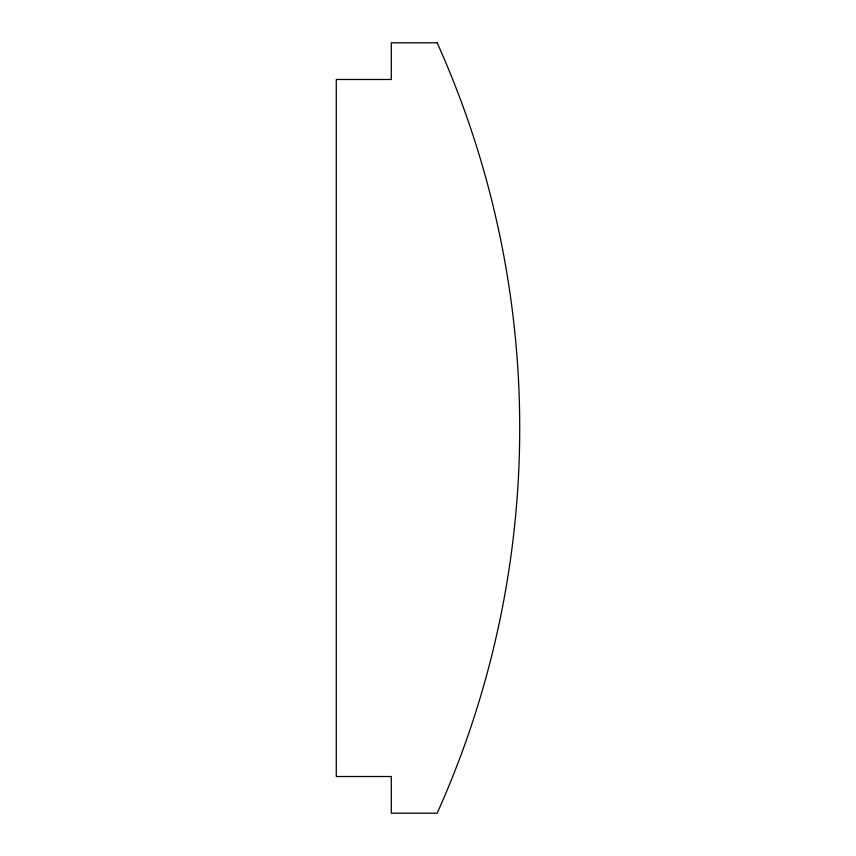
<?xml version="1.0" encoding="UTF-8"?>
<svg xmlns="http://www.w3.org/2000/svg" width="856" height="856" viewBox="0 0 856 856"><rect width="100%" height="100%" fill="white"/><g stroke="black" fill="none" stroke-linecap="round" stroke-linejoin="round"><path stroke-width="1.28" d="M437.17 42.8L391.31 42.8L391.31 79.49L336.29 79.49L336.29 776.51L391.31 776.51L391.31 813.2L437.17 813.2A940.07 940.07 0 0 0 437.17 42.8"/></g></svg>
